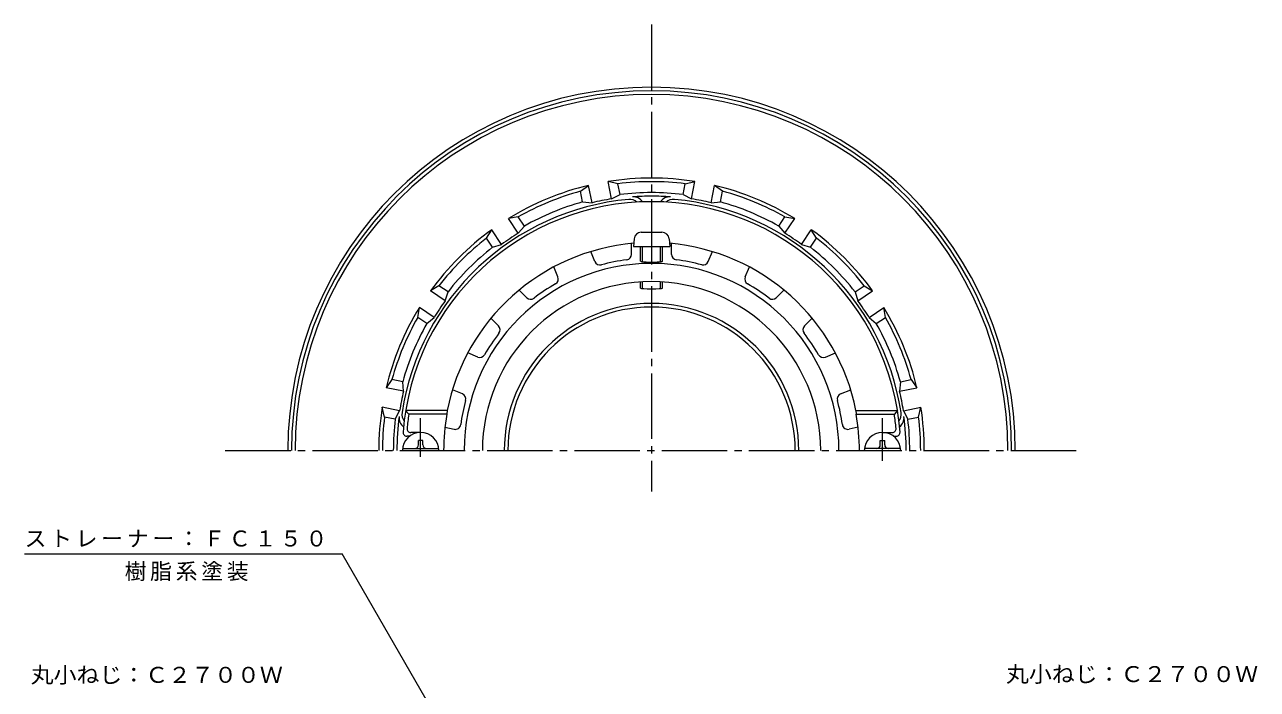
# Model space of a CAD drawing. Units: millimetres, scale not verified. Extents: x -192 to 149, y -232 to 265.
# Drawn here: x -192.1 to 146.8, y 82.6 to 265.5 of the extents above; entities that cross this region are included whole.
import ezdxf
from ezdxf.enums import TextEntityAlignment as Align

# ---------------------------------------------------------------- set-up
doc = ezdxf.new("R2010")
doc.units = ezdxf.units.MM
doc.header["$LTSCALE"] = 2
doc.linetypes.add('CHAIN2', pattern=[12, 9, -1, 1, -1])
for name, color, linetype, lineweight in [('2-0', 3, 'Continuous', 9), ('2-1', 6, 'Continuous', 9), ('2-5', 7, 'Continuous', 9), ('2-8', 4, 'Continuous', 9)]:
    doc.layers.add(name, color=color, linetype=linetype, lineweight=lineweight)
doc.styles.add('ＭＳ ゴシック', font='')
doc.styles.get('ＭＳ ゴシック').set_extended_font_data('MS Gothic')

msp = doc.modelspace()

# ---------------------------------------------------------------- linework, layer by layer
at = {"layer": '2-0', "linetype": 'CHAIN2'}
for p, q in [((-19.745, 265.471), (-19.745, 137.026)), ((-83.245, 146.527), (-83.245, 157.174)), ((43.755, 145.476), (43.755, 157.174)), ((-136.959, 148.257), (97.469, 148.257))]:
    msp.add_line(p, q, dxfattribs=at)
at = {"layer": '2-0'}
for p, q in [((-30.72, 217.527), (-31.67, 222.303)), ((-28.996, 221.676), (-31.67, 222.302)), ((-28.409, 218.726), (-28.996, 221.676)), ((-11.081, 218.726), (-10.494, 221.676)), ((-10.494, 221.676), (-7.82, 222.302)), ((-3.376, 216.454), (-2.426, 221.23)), ((-0.196, 219.627), (-2.426, 221.229)), ((-30.72, 217.527), (-28.409, 218.726)), ((-0.782, 216.677), (-0.196, 219.627)), ((-3.376, 216.454), (-0.782, 216.678)), ((-56.388, 212.547), (-59.098, 212.102)), ((-56.393, 208.054), (-59.098, 212.103)), ((-54.717, 210.046), (-56.388, 212.547)), ((-56.393, 208.054), (-54.717, 210.047)), ((21.476, 204.998), (24.181, 209.047)), ((25.629, 206.713), (24.181, 209.047)), ((21.476, 204.998), (23.958, 204.213)), ((23.958, 204.213), (25.629, 206.713)), ((-78.202, 193.63), (-80.535, 192.183)), ((-75.701, 191.959), (-78.202, 193.63)), ((-76.486, 189.478), (-80.535, 192.184)), ((-76.486, 189.478), (-75.701, 191.96)), ((40.052, 184.904), (44.101, 187.61)), ((44.545, 184.9), (44.101, 187.61)), ((40.052, 184.904), (42.044, 183.229)), ((40.052, 184.904), (42.045, 183.229)), ((42.044, 183.229), (44.545, 184.9)), ((-91.116, 167.806), (-92.718, 165.575)), ((-88.166, 167.219), (-91.116, 167.806)), ((-87.942, 164.626), (-88.165, 167.22)), ((48.676, 167.219), (48.452, 164.626)), ((-87.942, 164.626), (-92.718, 165.576)), ((48.452, 164.626), (53.228, 165.576)), ((-89.015, 159.232), (-93.791, 160.182)), ((49.525, 159.231), (54.301, 160.181)), ((-90.214, 156.922), (-89.015, 159.232)), ((49.525, 159.231), (50.724, 156.921))]:
    msp.add_line(p, q, dxfattribs=at)
for points in [[(-38.708, 216.677), (-39.294, 219.627), (-37.064, 221.229)], [(-38.707, 216.678), (-36.114, 216.454), (-37.064, 221.23)], [(-11.08, 218.726), (-8.77, 217.527), (-7.82, 222.303)], [(15.227, 210.046), (16.898, 212.547), (19.608, 212.103)], [(15.227, 210.046), (16.903, 208.054), (19.608, 212.103)], [(-63.448, 204.212), (-65.119, 206.713), (-63.671, 209.047)], [(-63.447, 204.213), (-60.966, 204.999), (-63.671, 209.048)], [(36.211, 191.959), (38.712, 193.63), (41.045, 192.183)], [(36.211, 191.959), (36.997, 189.478), (41.045, 192.183)], [(-81.534, 183.229), (-84.035, 184.9), (-83.591, 187.61)], [(-81.534, 183.23), (-79.542, 184.905), (-83.591, 187.61)], [(48.676, 167.219), (51.626, 167.806), (53.228, 165.576)], [(-90.214, 156.921), (-93.164, 157.508), (-93.791, 160.181)], [(50.724, 156.921), (53.674, 157.508), (54.301, 160.181)]]:
    msp.add_lwpolyline(points, dxfattribs=at)
for centre, radius, start, end in [((-19.745, 148.257), 100, 0, 180), ((-19.745, 148.257), 99, 0, 180), ((-19.745, 148.257), 98, 0, 180), ((-19.745, 148.257), 75, 103.3513, 121.64867), ((-19.745, 148.257), 75, 80.8513, 99.14867), ((-19.745, 148.257), 74, 82.8183, 97.18169), ((-19.745, 148.257), 75, 58.3513, 76.64867), ((-19.745, 148.256), 69.404, 95.18411, 171.33986), ((-19.745, 148.257), 74, 105.3183, 119.68169), ((-19.745, 148.257), 70.134, 99.00284, 103.49716), ((-19.745, 148.257), 71, 82.99051, 97.00945), ((-25.745, 214.389), 3, 48.59209, 95.18417), ((-19.745, 148.257), 70.018, 90, 94.27866), ((-24.745, 215.087), 3, 32.78, 94.27878), ((-19.745, 148.257), 70.018, 85.72134, 90), ((-14.745, 215.087), 3, 85.72122, 147.22), ((-13.745, 214.389), 3, 84.81583, 131.40791), ((-19.745, 148.256), 69.404, 8.66014, 84.81589), ((-19.745, 148.257), 70.134, 76.50284, 80.99716), ((-19.745, 148.257), 74, 60.3183, 74.68169), ((-19.745, 148.257), 71, 105.49051, 119.50945), ((-19.745, 148.257), 71, 60.49051, 74.50945), ((-19.745, 148.256), 75, 125.8513, 144.14867), ((-19.745, 148.257), 70.134, 121.50284, 125.99716), ((-19.745, 148.257), 70.134, 54.00284, 58.49716), ((-19.745, 148.257), 75, 35.8513, 54.14867), ((-19.745, 148.256), 74, 127.8183, 142.18169), ((-19.745, 148.256), 71, 127.99051, 142.00945), ((-19.745, 148.257), 71, 37.99051, 52.00945), ((-19.745, 148.257), 74, 37.8183, 52.18169), ((-19.745, 148.256), 75, 148.3513, 166.64867), ((-19.745, 148.257), 70.134, 144.00284, 148.49716), ((-19.745, 148.257), 40.5, 0.00003, 179.99997), ((-19.745, 148.257), 39.5, 0.00003, 179.99997), ((-19.745, 148.257), 70.134, 31.50284, 35.99716), ((-19.745, 148.257), 75, 13.3513, 31.64867), ((-19.745, 148.256), 74, 150.3183, 164.68169), ((-19.745, 148.256), 71, 150.49051, 164.50945), ((-19.745, 148.257), 71, 15.49051, 29.50945), ((-19.745, 148.257), 74, 15.3183, 29.68169), ((-19.745, 148.257), 70.134, 166.50284, 170.99716), ((-19.745, 148.257), 70.134, 9.00284, 13.49716), ((-19.745, 148.256), 75, 170.8513, 179.99994), ((-19.745, 148.257), 75, 0, 9.14867), ((-19.745, 148.256), 74, 172.8183, 179.99994), ((-19.745, 148.256), 71, 172.99051, 179.99992), ((-19.745, 148.257), 70.018, 172.28354, 179.99998), ((-86.156, 157.255), 3, 172.28357, 233.78224), ((-85.392, 158.255), 3, 171.33992, 217.93097), ((45.902, 158.255), 3, 322.06883, 8.66008), ((46.666, 157.255), 3, 306.2175, 7.71643), ((-19.745, 148.257), 70.018, 0.00002, 7.71646), ((-19.745, 148.257), 71, 0, 7.00945), ((-19.745, 148.257), 74, 0, 7.18169)]:
    msp.add_arc(centre, radius, start, end, dxfattribs=at)
at = {"layer": '2-1'}
for p, q in [((-25.245, 202.257), (-25.245, 205.242)), ((-14.245, 202.257), (-14.245, 205.242)), ((-35.329, 200.251), (-36.471, 203.009)), ((-4.161, 200.252), (-3.019, 203.009)), ((-45.492, 196.042), (-46.634, 198.799)), ((6.001, 196.042), (7.144, 198.799)), ((-54.04, 190.33), (-56.151, 192.44)), ((14.55, 190.33), (16.661, 192.44)), ((-61.818, 182.552), (-63.929, 184.662)), ((22.328, 182.552), (24.439, 184.662)), ((-67.53, 174.003), (-70.288, 175.145)), ((28.041, 174.003), (30.798, 175.145)), ((-71.74, 163.84), (-74.497, 164.982)), ((32.25, 163.84), (35.007, 164.982)), ((-87.356, 159.257), (-86.5, 158.257)), ((-75.928, 159.257), (-87.356, 159.257)), ((36.438, 159.257), (47.866, 159.257)), ((36.438, 159.257), (36.533, 158.257)), ((36.533, 158.257), (47.01, 158.257)), ((47.866, 159.257), (47.01, 158.257)), ((-83.245, 153.257), (-85.974, 153.257)), ((-76.537, 154.736), (-74.046, 154.145)), ((37.047, 154.736), (34.556, 154.145)), ((43.755, 153.257), (46.484, 153.257)), ((-86.245, 152.257), (-87.06, 152.257)), ((46.755, 152.257), (47.57, 152.257))]:
    msp.add_line(p, q, dxfattribs=at)
msp.add_lwpolyline([(-75.928, 159.257), (-76.024, 158.257), (-86.5, 158.257)], dxfattribs=at)
for centre, radius, start, end in [((-19.745, 148.257), 68.5, 4.248, 175.752), ((-19.745, 148.257), 57.25, 94.93736, 168.92233), ((-19.745, 148.257), 57.25, 11.07767, 85.06264), ((-33.943, 200.826), 1.5, 202.50012, 285.11461), ((-19.745, 148.257), 52.953, 97.38596, 105.11404), ((-26.745, 202.257), 1.5, 277.38527, 0), ((-12.745, 202.257), 1.5, 180.00012, 262.61461), ((-19.745, 148.257), 52.953, 74.88596, 82.61404), ((-5.547, 200.826), 1.5, 254.88527, 337.5), ((-19.745, 148.257), 51.52, 0, 180), ((-19.745, 148.257), 46.5, 0, 180), ((-19.745, 148.257), 52.953, 119.88596, 127.61404), ((-46.877, 195.468), 1.5, 299.88527, 22.5), ((7.387, 195.468), 1.5, 157.50012, 240.11461), ((-19.745, 148.257), 52.953, 52.38596, 60.11404), ((-52.98, 191.391), 1.5, 225.00012, 307.61461), ((13.49, 191.391), 1.5, 232.38527, 315), ((-19.745, 148.257), 52.953, 142.38596, 150.11404), ((-62.879, 181.491), 1.5, 322.38527, 45), ((23.389, 181.491), 1.5, 135.00012, 217.61461), ((-19.745, 148.257), 52.953, 29.88596, 37.61404), ((-66.956, 175.389), 1.5, 247.50012, 330.11461), ((27.466, 175.389), 1.5, 209.88527, 292.5), ((-72.314, 162.455), 1.5, 344.88539, 67.49988), ((32.824, 162.455), 1.5, 112.50012, 195.11461), ((-19.745, 148.257), 52.953, 164.88596, 172.24525), ((-19.745, 148.257), 52.953, 7.75475, 15.11404), ((-19.745, 148.257), 67.5, 171.48038, 174.82343), ((-19.745, 148.257), 57.16, 169.92439, 180), ((-19.745, 148.257), 57.16, 0, 10.07561), ((-19.745, 148.257), 67.5, 5.17657, 8.51962), ((-87.06, 153.257), 1, 175.75238, 270), ((-85.974, 154.257), 1, 174.82291, 270), ((-73.7, 155.604), 1.5, 256.6488, 352.24542), ((34.21, 155.604), 1.5, 187.75458, 283.3512), ((46.484, 154.257), 1, 270, 5.17709), ((47.57, 153.257), 1, 270, 4.24762)]:
    msp.add_arc(centre, radius, start, end, dxfattribs=at)
at = {"layer": '2-5'}
for p in [(-192.11, 119.854), (-46.653, 19.046)]:
    msp.add_line(p, (-104.855, 119.854), dxfattribs=at)
at = {"layer": '2-8'}
for p, q in [((-22.571, 208.363), (-16.919, 208.363)), ((-24.564, 206.538), (-24.745, 204.463)), ((-24.745, 204.463), (-14.745, 204.463)), ((-22.745, 200.403), (-22.745, 204.463)), ((-22.245, 200.255), (-22.245, 204.463)), ((-17.245, 200.256), (-17.245, 204.463)), ((-16.745, 200.403), (-16.745, 204.463)), ((-14.926, 206.538), (-14.745, 204.463)), ((-22.745, 192.979), (-22.745, 194.66)), ((-22.245, 192.856), (-22.245, 194.689)), ((-17.245, 192.856), (-17.245, 194.689)), ((-16.745, 192.979), (-16.745, 194.66)), ((-83.845, 149.857), (-83.845, 151.007)), ((-82.645, 151.007), (-83.845, 151.007)), ((-82.645, 149.857), (-82.645, 151.007)), ((43.155, 151.007), (44.355, 151.007)), ((43.155, 149.857), (43.155, 151.007)), ((44.355, 149.857), (44.355, 151.007)), ((-88.209, 148.857), (-78.281, 148.857)), ((48.719, 148.857), (38.791, 148.857))]:
    msp.add_line(p, q, dxfattribs=at)
for centre, radius, start, end in [((-22.571, 206.363), 2, 90, 174.99998), ((-16.919, 206.363), 2, 5.00002, 90), ((-83.245, 148.257), 5, 0, 180), ((43.755, 148.257), 5, 0, 180), ((-84.845, 149.857), 1, 270, 0), ((-81.645, 149.857), 1, 180, 270), ((42.155, 149.857), 1, 270, 0), ((45.355, 149.857), 1, 180, 270)]:
    msp.add_arc(centre, radius, start, end, dxfattribs=at)
for centre, ratio, start_param, end_param in [((-19.745, 200.403), 0.0891, 6.2831818, 9.4247745), ((-19.745, 192.979), 0.0743, 6.2831635, 9.4247561)]:
    msp.add_ellipse(centre, major_axis=(-3, 0), ratio=ratio, start_param=start_param, end_param=end_param, dxfattribs=at)

# ---------------------------------------------------------------- texts
at = {"layer": '2-5', "style": 'ＭＳ ゴシック', "width": 1.05}
for p in [(-190.447, 83.038), (77.711, 83.24)]:
    msp.add_text('丸小ねじ：Ｃ２７００Ｗ', height=4.399, dxfattribs=at).set_placement(p, align=Align.BOTTOM_LEFT)
at = {"layer": '2-5', "char_height": 4.399, "attachment_point": 7, "style": 'ＭＳ ゴシック'}
for s, insert in [('\\T1.17;ストレーナー：ＦＣ１５０', (-192.11, 121.647)), ('\\T1.17;樹脂系塗装', (-164.622, 112.34))]:
    msp.add_mtext(s, dxfattribs=dict(at, insert=insert))

doc.saveas('drawing.dxf')
